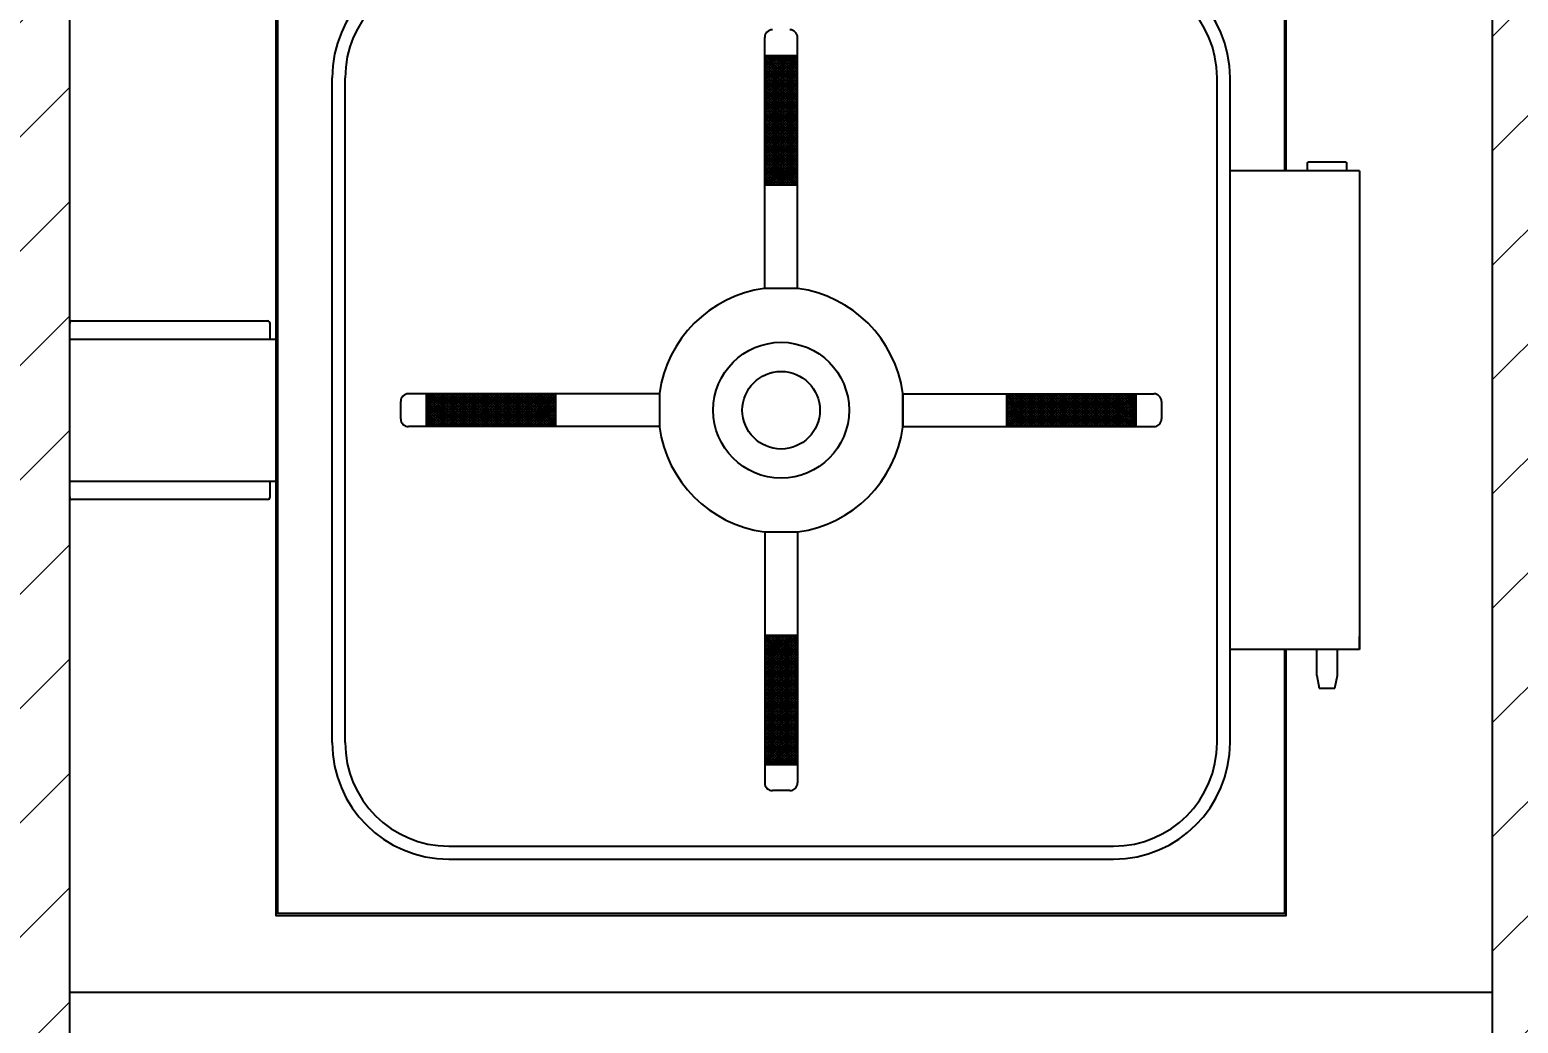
# Model space of a CAD drawing. Header units: millimetres. Extents: x -215875 to 28542, y -2277 to 9297.
# Drawn here: x 21117 to 22268, y 3230 to 3998 of the extents above; entities that cross this region are included whole.
import ezdxf

# ---------------------------------------------------------------- set-up
doc = ezdxf.new("R2010")
doc.units = ezdxf.units.MM
doc.header["$MEASUREMENT"] = 0
doc.layers.get('0').update_dxf_attribs({"lineweight": 25})
doc.layers.add('D', color=3, linetype='Continuous', lineweight=13)
doc.styles.add('STU25', font='isocp2.shx')
doc.dimstyles.new('STU25', dxfattribs={"dimscale": 35, "dimtxt": 2.5, "dimasz": 2, "dimexe": 0.6, "dimexo": 1, "dimgap": 1, "dimtad": 1, "dimdsep": 46, "dimtxsty": 'STU25', "dimcen": 2, "dimazin": 2, "dimtfac": 1, "dimtmove": 0, "dimatfit": 3, "dimfxl": 0, "dimtolj": 1, "dimtzin": 0, "dimarcsym": 0})

# ---------------------------------------------------------------- blocks, each defined once
blk = doc.blocks.new('*D4')
at = {"layer": 'D', "color": 0, "lineweight": -2}
for p, q in [((21112.9, 4463.8), (20144.8, 4463.8)), ((20165.8, 4393.8), (20165.8, 2693.8)), ((20312.9, 2623.8), (20144.8, 2623.8))]:
    blk.add_line(p, q, dxfattribs=at)
at = {"layer": 'D', "color": 0}
for points in [[(20177.5, 4393.8), (20154.2, 4393.8), (20165.8, 4463.8)], [(20154.2, 2693.8), (20177.5, 2693.8), (20165.8, 2623.8)]]:
    blk.add_solid(points, dxfattribs=at)
at = {"layer": 'Defpoints', "color": 0}
for p in [(21147.9, 4463.8), (20165.8, 2623.8), (20347.9, 2623.8)]:
    blk.add_point(p, dxfattribs=at)
at = {"layer": 'D', "color": 0, "insert": (20087.1, 3523.8), "char_height": 87.5, "attachment_point": 5, "rotation": 90, "style": 'STU25'}
blk.add_mtext('\\A1;1840', dxfattribs=at)

msp = doc.modelspace()

# ---------------------------------------------------------------- hatches: boundary and pattern name
at = {"layer": 'D', "ltscale": 10}
h = msp.add_hatch(dxfattribs=at)
h.set_pattern_fill('ANSI31', color=256, scale=500, style=0)
h.set_pattern_definition([(45, (239188.677, 22943.6), (-44.194174, 44.194174), [])])
h.paths.add_polyline_path([(21017.105, 4410.686), (20347.889, 4410.686), (20347.889, 5323.751), (23047.889, 5323.751), (23047.889, 4410.686), (22378.673, 4410.686), (22378.673, 2623.751), (22247.889, 2623.751), (22247.889, 4463.751), (21147.889, 4463.751), (21147.889, 2623.751), (21017.105, 2623.751)])

# ---------------------------------------------------------------- linework, layer by layer
for p, q in [((21147.889, 3253.751), (21147.889, 4153.751)), ((22247.889, 3253.751), (22247.889, 4153.751)), ((21685.189, 3797.857), (21685.189, 3991.857)), ((21710.589, 3797.857), (21710.589, 3991.857)), ((21685.189, 3954.044), (21709.003, 3977.857)), ((21685.189, 3956.044), (21707.003, 3977.857)), ((21685.189, 3958.044), (21705.003, 3977.857)), ((21685.189, 3960.044), (21703.003, 3977.857)), ((21685.189, 3977.857), (21710.589, 3977.857)), ((21685.189, 3968.044), (21695.003, 3977.857)), ((21685.189, 3970.044), (21693.003, 3977.857)), ((21685.189, 3972.044), (21691.003, 3977.857)), ((21685.189, 3962.044), (21701.003, 3977.857)), ((21685.189, 3964.044), (21699.003, 3977.857)), ((21685.189, 3966.044), (21697.003, 3977.857)), ((21685.189, 3976.044), (21687.003, 3977.857)), ((21685.189, 3974.044), (21689.003, 3977.857)), ((21685.189, 3952.044), (21710.589, 3977.444)), ((21685.189, 3976.28), (21710.589, 3950.88)), ((21685.189, 3950.044), (21710.589, 3975.444)), ((21685.189, 3974.28), (21710.589, 3948.88)), ((21685.189, 3948.044), (21710.589, 3973.444)), ((21685.189, 3972.28), (21710.589, 3946.88)), ((21685.189, 3946.044), (21710.589, 3971.444)), ((21685.189, 3970.28), (21710.589, 3944.88)), ((21685.612, 3977.857), (21710.589, 3952.88)), ((21687.612, 3977.857), (21710.589, 3954.88)), ((21689.612, 3977.857), (21710.589, 3956.88)), ((21691.612, 3977.857), (21710.589, 3958.88)), ((21693.612, 3977.857), (21710.589, 3960.88)), ((21695.612, 3977.857), (21710.589, 3962.88)), ((21697.612, 3977.857), (21710.589, 3964.88)), ((21699.612, 3977.857), (21710.589, 3966.88)), ((21701.612, 3977.857), (21710.589, 3968.88)), ((21703.612, 3977.857), (21710.589, 3970.88)), ((21705.612, 3977.857), (21710.589, 3972.88)), ((21707.612, 3977.857), (21710.589, 3974.88)), ((21709.612, 3977.857), (21710.589, 3976.88)), ((21350.889, 3446.751), (21350.889, 3960.751)), ((21360.889, 3446.751), (21360.889, 3960.751)), ((21685.189, 3944.044), (21710.589, 3969.444)), ((21685.189, 3968.28), (21710.589, 3942.88)), ((21685.189, 3942.044), (21710.589, 3967.444)), ((21685.189, 3966.28), (21710.589, 3940.88)), ((21685.189, 3940.044), (21710.589, 3965.444)), ((21685.189, 3964.28), (21710.589, 3938.88)), ((21685.189, 3938.044), (21710.589, 3963.444)), ((21685.189, 3962.28), (21710.589, 3936.88)), ((21685.189, 3936.044), (21710.589, 3961.444)), ((21685.189, 3960.28), (21710.589, 3934.88)), ((21685.189, 3934.044), (21710.589, 3959.444)), ((21685.189, 3958.28), (21710.589, 3932.88)), ((22034.889, 3446.751), (22034.889, 3960.751)), ((22044.889, 3446.751), (22044.889, 3960.751)), ((21685.189, 3932.044), (21710.589, 3957.444)), ((21685.189, 3956.28), (21710.589, 3930.88)), ((21685.189, 3930.044), (21710.589, 3955.444)), ((21685.189, 3954.28), (21710.589, 3928.88)), ((21685.189, 3928.044), (21710.589, 3953.444)), ((21685.189, 3952.28), (21710.589, 3926.88)), ((21685.189, 3926.044), (21710.589, 3951.444)), ((21685.189, 3950.28), (21710.589, 3924.88)), ((21685.189, 3924.044), (21710.589, 3949.444)), ((21685.189, 3948.28), (21710.589, 3922.88)), ((21685.189, 3922.044), (21710.589, 3947.444)), ((21685.189, 3946.28), (21710.589, 3920.88)), ((21685.189, 3920.044), (21710.589, 3945.444)), ((21685.189, 3944.28), (21710.589, 3918.88)), ((21685.189, 3918.044), (21710.589, 3943.444)), ((21685.189, 3942.28), (21710.589, 3916.88)), ((21685.189, 3916.044), (21710.589, 3941.444)), ((21685.189, 3940.28), (21710.589, 3914.88)), ((21685.189, 3914.044), (21710.589, 3939.444)), ((21685.189, 3938.28), (21710.589, 3912.88)), ((21685.189, 3912.044), (21710.589, 3937.444)), ((21685.189, 3936.28), (21710.589, 3910.88)), ((21685.189, 3910.044), (21710.589, 3935.444)), ((21685.189, 3934.28), (21710.589, 3908.88)), ((21685.189, 3908.044), (21710.589, 3933.444)), ((21685.189, 3932.28), (21710.589, 3906.88)), ((21685.189, 3906.044), (21710.589, 3931.444)), ((21685.189, 3930.28), (21710.589, 3904.88)), ((21685.189, 3904.044), (21710.589, 3929.444)), ((21685.189, 3928.28), (21710.589, 3902.88)), ((21685.189, 3902.044), (21710.589, 3927.444)), ((21685.189, 3926.28), (21710.589, 3900.88)), ((21685.189, 3900.044), (21710.589, 3925.444)), ((21685.189, 3924.28), (21710.589, 3898.88)), ((21685.189, 3898.044), (21710.589, 3923.444)), ((21685.189, 3922.28), (21710.589, 3896.88)), ((21685.189, 3896.044), (21710.589, 3921.444)), ((21685.189, 3920.28), (21710.589, 3894.88)), ((21685.189, 3894.044), (21710.589, 3919.444)), ((21685.189, 3918.28), (21710.589, 3892.88)), ((21685.189, 3892.044), (21710.589, 3917.444)), ((21685.189, 3916.28), (21710.589, 3890.88)), ((21685.189, 3890.044), (21710.589, 3915.444)), ((21685.189, 3914.28), (21710.589, 3888.88)), ((21685.189, 3888.044), (21710.589, 3913.444)), ((21685.189, 3912.28), (21710.589, 3886.88)), ((21685.189, 3886.044), (21710.589, 3911.444)), ((21685.189, 3910.28), (21710.589, 3884.88)), ((21685.189, 3884.044), (21710.589, 3909.444)), ((21685.189, 3908.28), (21710.589, 3882.88)), ((21685.189, 3882.044), (21710.589, 3907.444)), ((21685.189, 3906.28), (21710.589, 3880.88)), ((21685.189, 3880.044), (21710.589, 3905.444)), ((21685.189, 3904.28), (21710.589, 3878.88)), ((21685.189, 3878.044), (21710.589, 3903.444)), ((21685.189, 3902.28), (21709.612, 3877.857)), ((21687.003, 3877.857), (21710.589, 3901.444)), ((21685.189, 3900.28), (21707.612, 3877.857)), ((21685.189, 3898.28), (21705.612, 3877.857)), ((21685.189, 3896.28), (21703.612, 3877.857)), ((21685.189, 3894.28), (21701.612, 3877.857)), ((21685.189, 3892.28), (21699.612, 3877.857)), ((21685.189, 3890.28), (21697.612, 3877.857)), ((21689.003, 3877.857), (21710.589, 3899.444)), ((21691.003, 3877.857), (21710.589, 3897.444)), ((21693.003, 3877.857), (21710.589, 3895.444)), ((21695.003, 3877.857), (21710.589, 3893.444)), ((21697.003, 3877.857), (21710.589, 3891.444)), ((21699.003, 3877.857), (21710.589, 3889.444)), ((21685.189, 3888.28), (21695.612, 3877.857)), ((21685.189, 3886.28), (21693.612, 3877.857)), ((21685.189, 3884.28), (21691.612, 3877.857)), ((21685.189, 3882.28), (21689.612, 3877.857)), ((21685.189, 3880.28), (21687.612, 3877.857)), ((21685.189, 3877.857), (21710.589, 3877.857)), ((21701.003, 3877.857), (21710.589, 3887.444)), ((21703.003, 3877.857), (21710.589, 3885.444)), ((21705.003, 3877.857), (21710.589, 3883.444)), ((21707.003, 3877.857), (21710.589, 3881.444)), ((21709.003, 3877.857), (21710.589, 3879.444)), ((22144.889, 3888.751), (22044.889, 3888.751)), ((22144.889, 3888.751), (22094.889, 3888.751)), ((22144.889, 3888.751), (22144.889, 3518.751)), ((22144.889, 3888.751), (22144.889, 3878.751)), ((21710.889, 3797.857), (21684.889, 3797.857)), ((21149.889, 3772.751), (21300.889, 3772.751)), ((21603.783, 3716.751), (21603.783, 3690.751)), ((21791.995, 3690.751), (21791.995, 3716.751)), ((21403.783, 3697.051), (21403.783, 3710.451)), ((21603.783, 3716.451), (21409.783, 3716.451)), ((21423.783, 3693.474), (21446.76, 3716.451)), ((21423.783, 3695.474), (21444.76, 3716.451)), ((21423.783, 3697.474), (21442.76, 3716.451)), ((21423.783, 3691.474), (21448.76, 3716.451)), ((21423.783, 3705.474), (21434.76, 3716.451)), ((21423.783, 3707.474), (21432.76, 3716.451)), ((21423.783, 3703.474), (21436.76, 3716.451)), ((21423.783, 3691.051), (21423.783, 3716.451)), ((21423.783, 3699.474), (21440.76, 3716.451)), ((21423.783, 3701.474), (21438.76, 3716.451)), ((21423.783, 3709.474), (21430.76, 3716.451)), ((21423.783, 3715.474), (21424.76, 3716.451)), ((21423.783, 3713.474), (21426.76, 3716.451)), ((21423.783, 3711.474), (21428.76, 3716.451)), ((21447.596, 3691.051), (21423.783, 3714.864)), ((21445.596, 3691.051), (21423.783, 3712.864)), ((21443.596, 3691.051), (21423.783, 3710.864)), ((21441.596, 3691.051), (21423.783, 3708.864)), ((21439.596, 3691.051), (21423.783, 3706.864)), ((21449.596, 3691.051), (21424.196, 3716.451)), ((21425.36, 3691.051), (21450.76, 3716.451)), ((21451.596, 3691.051), (21426.196, 3716.451)), ((21427.36, 3691.051), (21452.76, 3716.451)), ((21453.596, 3691.051), (21428.196, 3716.451)), ((21429.36, 3691.051), (21454.76, 3716.451)), ((21455.596, 3691.051), (21430.196, 3716.451)), ((21431.36, 3691.051), (21456.76, 3716.451)), ((21457.596, 3691.051), (21432.196, 3716.451)), ((21433.36, 3691.051), (21458.76, 3716.451)), ((21459.596, 3691.051), (21434.196, 3716.451)), ((21435.36, 3691.051), (21460.76, 3716.451)), ((21461.596, 3691.051), (21436.196, 3716.451)), ((21437.36, 3691.051), (21462.76, 3716.451)), ((21463.596, 3691.051), (21438.196, 3716.451)), ((21439.36, 3691.051), (21464.76, 3716.451)), ((21465.596, 3691.051), (21440.196, 3716.451)), ((21441.36, 3691.051), (21466.76, 3716.451)), ((21467.596, 3691.051), (21442.196, 3716.451)), ((21443.36, 3691.051), (21468.76, 3716.451)), ((21469.596, 3691.051), (21444.196, 3716.451)), ((21445.36, 3691.051), (21470.76, 3716.451)), ((21471.596, 3691.051), (21446.196, 3716.451)), ((21447.36, 3691.051), (21472.76, 3716.451)), ((21473.596, 3691.051), (21448.196, 3716.451)), ((21449.36, 3691.051), (21474.76, 3716.451)), ((21475.596, 3691.051), (21450.196, 3716.451)), ((21451.36, 3691.051), (21476.76, 3716.451)), ((21477.596, 3691.051), (21452.196, 3716.451)), ((21453.36, 3691.051), (21478.76, 3716.451)), ((21479.596, 3691.051), (21454.196, 3716.451)), ((21455.36, 3691.051), (21480.76, 3716.451)), ((21481.596, 3691.051), (21456.196, 3716.451)), ((21457.36, 3691.051), (21482.76, 3716.451)), ((21483.596, 3691.051), (21458.196, 3716.451)), ((21459.36, 3691.051), (21484.76, 3716.451)), ((21485.596, 3691.051), (21460.196, 3716.451)), ((21461.36, 3691.051), (21486.76, 3716.451)), ((21487.596, 3691.051), (21462.196, 3716.451)), ((21463.36, 3691.051), (21488.76, 3716.451)), ((21489.596, 3691.051), (21464.196, 3716.451)), ((21465.36, 3691.051), (21490.76, 3716.451)), ((21491.596, 3691.051), (21466.196, 3716.451)), ((21467.36, 3691.051), (21492.76, 3716.451)), ((21493.596, 3691.051), (21468.196, 3716.451)), ((21469.36, 3691.051), (21494.76, 3716.451)), ((21495.596, 3691.051), (21470.196, 3716.451)), ((21471.36, 3691.051), (21496.76, 3716.451)), ((21497.596, 3691.051), (21472.196, 3716.451)), ((21473.36, 3691.051), (21498.76, 3716.451)), ((21499.596, 3691.051), (21474.196, 3716.451)), ((21475.36, 3691.051), (21500.76, 3716.451)), ((21501.596, 3691.051), (21476.196, 3716.451)), ((21477.36, 3691.051), (21502.76, 3716.451)), ((21503.596, 3691.051), (21478.196, 3716.451)), ((21479.36, 3691.051), (21504.76, 3716.451)), ((21505.596, 3691.051), (21480.196, 3716.451)), ((21481.36, 3691.051), (21506.76, 3716.451)), ((21507.596, 3691.051), (21482.196, 3716.451)), ((21483.36, 3691.051), (21508.76, 3716.451)), ((21509.596, 3691.051), (21484.196, 3716.451)), ((21485.36, 3691.051), (21510.76, 3716.451)), ((21511.596, 3691.051), (21486.196, 3716.451)), ((21487.36, 3691.051), (21512.76, 3716.451)), ((21513.596, 3691.051), (21488.196, 3716.451)), ((21489.36, 3691.051), (21514.76, 3716.451)), ((21515.596, 3691.051), (21490.196, 3716.451)), ((21491.36, 3691.051), (21516.76, 3716.451)), ((21517.596, 3691.051), (21492.196, 3716.451)), ((21493.36, 3691.051), (21518.76, 3716.451)), ((21519.596, 3691.051), (21494.196, 3716.451)), ((21495.36, 3691.051), (21520.76, 3716.451)), ((21521.596, 3691.051), (21496.196, 3716.451)), ((21497.36, 3691.051), (21522.76, 3716.451)), ((21523.596, 3691.051), (21498.196, 3716.451)), ((21499.36, 3691.051), (21523.783, 3715.474)), ((21523.783, 3692.864), (21500.196, 3716.451)), ((21501.36, 3691.051), (21523.783, 3713.474)), ((21523.783, 3694.864), (21502.196, 3716.451)), ((21503.36, 3691.051), (21523.783, 3711.474)), ((21523.783, 3696.864), (21504.196, 3716.451)), ((21505.36, 3691.051), (21523.783, 3709.474)), ((21523.783, 3698.864), (21506.196, 3716.451)), ((21507.36, 3691.051), (21523.783, 3707.474)), ((21523.783, 3700.864), (21508.196, 3716.451)), ((21509.36, 3691.051), (21523.783, 3705.474)), ((21523.783, 3702.864), (21510.196, 3716.451)), ((21523.783, 3704.864), (21512.196, 3716.451)), ((21523.783, 3706.864), (21514.196, 3716.451)), ((21523.783, 3708.864), (21516.196, 3716.451)), ((21523.783, 3710.864), (21518.196, 3716.451)), ((21523.783, 3712.864), (21520.196, 3716.451)), ((21523.783, 3714.864), (21522.196, 3716.451)), ((21523.783, 3691.051), (21523.783, 3716.451)), ((21791.995, 3716.451), (21985.995, 3716.451)), ((21791.995, 3716.451), (21791.995, 3691.051)), ((21886.418, 3716.451), (21871.995, 3702.028)), ((21888.418, 3716.451), (21871.995, 3700.028)), ((21890.418, 3716.451), (21871.995, 3698.028)), ((21892.418, 3716.451), (21871.995, 3696.028)), ((21894.418, 3716.451), (21871.995, 3694.028)), ((21896.418, 3716.451), (21871.995, 3692.028)), ((21871.995, 3716.451), (21871.995, 3691.051)), ((21876.418, 3716.451), (21871.995, 3712.028)), ((21878.418, 3716.451), (21871.995, 3710.028)), ((21880.418, 3716.451), (21871.995, 3708.028)), ((21882.418, 3716.451), (21871.995, 3706.028)), ((21884.418, 3716.451), (21871.995, 3704.028)), ((21874.418, 3716.451), (21871.995, 3714.028)), ((21871.995, 3714.637), (21895.582, 3691.051)), ((21871.995, 3712.637), (21893.582, 3691.051)), ((21871.995, 3710.637), (21891.582, 3691.051)), ((21871.995, 3708.637), (21889.582, 3691.051)), ((21871.995, 3706.637), (21887.582, 3691.051)), ((21872.182, 3716.451), (21897.582, 3691.051)), ((21898.418, 3716.451), (21873.018, 3691.051)), ((21874.182, 3716.451), (21899.582, 3691.051)), ((21900.418, 3716.451), (21875.018, 3691.051)), ((21876.182, 3716.451), (21901.582, 3691.051)), ((21902.418, 3716.451), (21877.018, 3691.051)), ((21878.182, 3716.451), (21903.582, 3691.051)), ((21904.418, 3716.451), (21879.018, 3691.051)), ((21880.182, 3716.451), (21905.582, 3691.051)), ((21906.418, 3716.451), (21881.018, 3691.051)), ((21882.182, 3716.451), (21907.582, 3691.051)), ((21908.418, 3716.451), (21883.018, 3691.051)), ((21884.182, 3716.451), (21909.582, 3691.051)), ((21910.418, 3716.451), (21885.018, 3691.051)), ((21886.182, 3716.451), (21911.582, 3691.051)), ((21912.418, 3716.451), (21887.018, 3691.051)), ((21888.182, 3716.451), (21913.582, 3691.051)), ((21914.418, 3716.451), (21889.018, 3691.051)), ((21890.182, 3716.451), (21915.582, 3691.051)), ((21916.418, 3716.451), (21891.018, 3691.051)), ((21892.182, 3716.451), (21917.582, 3691.051)), ((21918.418, 3716.451), (21893.018, 3691.051)), ((21894.182, 3716.451), (21919.582, 3691.051)), ((21920.418, 3716.451), (21895.018, 3691.051)), ((21896.182, 3716.451), (21921.582, 3691.051)), ((21922.418, 3716.451), (21897.018, 3691.051)), ((21898.182, 3716.451), (21923.582, 3691.051)), ((21924.418, 3716.451), (21899.018, 3691.051)), ((21900.182, 3716.451), (21925.582, 3691.051)), ((21926.418, 3716.451), (21901.018, 3691.051)), ((21902.182, 3716.451), (21927.582, 3691.051)), ((21928.418, 3716.451), (21903.018, 3691.051)), ((21904.182, 3716.451), (21929.582, 3691.051)), ((21930.418, 3716.451), (21905.018, 3691.051)), ((21906.182, 3716.451), (21931.582, 3691.051)), ((21932.418, 3716.451), (21907.018, 3691.051)), ((21908.182, 3716.451), (21933.582, 3691.051)), ((21934.418, 3716.451), (21909.018, 3691.051)), ((21910.182, 3716.451), (21935.582, 3691.051)), ((21936.418, 3716.451), (21911.018, 3691.051)), ((21912.182, 3716.451), (21937.582, 3691.051)), ((21938.418, 3716.451), (21913.018, 3691.051)), ((21914.182, 3716.451), (21939.582, 3691.051)), ((21940.418, 3716.451), (21915.018, 3691.051)), ((21916.182, 3716.451), (21941.582, 3691.051)), ((21942.418, 3716.451), (21917.018, 3691.051)), ((21918.182, 3716.451), (21943.582, 3691.051)), ((21944.418, 3716.451), (21919.018, 3691.051)), ((21920.182, 3716.451), (21945.582, 3691.051)), ((21946.418, 3716.451), (21921.018, 3691.051)), ((21922.182, 3716.451), (21947.582, 3691.051)), ((21948.418, 3716.451), (21923.018, 3691.051)), ((21924.182, 3716.451), (21949.582, 3691.051)), ((21950.418, 3716.451), (21925.018, 3691.051)), ((21926.182, 3716.451), (21951.582, 3691.051)), ((21952.418, 3716.451), (21927.018, 3691.051)), ((21928.182, 3716.451), (21953.582, 3691.051)), ((21954.418, 3716.451), (21929.018, 3691.051)), ((21930.182, 3716.451), (21955.582, 3691.051)), ((21956.418, 3716.451), (21931.018, 3691.051)), ((21932.182, 3716.451), (21957.582, 3691.051)), ((21958.418, 3716.451), (21933.018, 3691.051)), ((21934.182, 3716.451), (21959.582, 3691.051)), ((21960.418, 3716.451), (21935.018, 3691.051)), ((21936.182, 3716.451), (21961.582, 3691.051)), ((21962.418, 3716.451), (21937.018, 3691.051)), ((21938.182, 3716.451), (21963.582, 3691.051)), ((21964.418, 3716.451), (21939.018, 3691.051)), ((21940.182, 3716.451), (21965.582, 3691.051)), ((21966.418, 3716.451), (21941.018, 3691.051)), ((21942.182, 3716.451), (21967.582, 3691.051)), ((21968.418, 3716.451), (21943.018, 3691.051)), ((21944.182, 3716.451), (21969.582, 3691.051)), ((21970.418, 3716.451), (21945.018, 3691.051)), ((21946.182, 3716.451), (21971.582, 3691.051)), ((21971.995, 3716.028), (21947.018, 3691.051)), ((21948.182, 3716.451), (21971.995, 3692.637)), ((21971.995, 3714.028), (21949.018, 3691.051)), ((21950.182, 3716.451), (21971.995, 3694.637)), ((21971.995, 3712.028), (21951.018, 3691.051)), ((21952.182, 3716.451), (21971.995, 3696.637)), ((21971.995, 3710.028), (21953.018, 3691.051)), ((21954.182, 3716.451), (21971.995, 3698.637)), ((21971.995, 3708.028), (21955.018, 3691.051)), ((21956.182, 3716.451), (21971.995, 3700.637)), ((21971.995, 3706.028), (21957.018, 3691.051)), ((21958.182, 3716.451), (21971.995, 3702.637)), ((21960.182, 3716.451), (21971.995, 3704.637)), ((21962.182, 3716.451), (21971.995, 3706.637)), ((21964.182, 3716.451), (21971.995, 3708.637)), ((21966.182, 3716.451), (21971.995, 3710.637)), ((21968.182, 3716.451), (21971.995, 3712.637)), ((21970.182, 3716.451), (21971.995, 3714.637)), ((21971.995, 3716.451), (21971.995, 3691.051)), ((21991.995, 3710.451), (21991.995, 3697.051)), ((21437.596, 3691.051), (21423.783, 3704.864)), ((21435.596, 3691.051), (21423.783, 3702.864)), ((21433.596, 3691.051), (21423.783, 3700.864)), ((21431.596, 3691.051), (21423.783, 3698.864)), ((21429.596, 3691.051), (21423.783, 3696.864)), ((21427.596, 3691.051), (21423.783, 3694.864)), ((21511.36, 3691.051), (21523.783, 3703.474)), ((21513.36, 3691.051), (21523.783, 3701.474)), ((21515.36, 3691.051), (21523.783, 3699.474)), ((21517.36, 3691.051), (21523.783, 3697.474)), ((21519.36, 3691.051), (21523.783, 3695.474)), ((21871.995, 3704.637), (21885.582, 3691.051)), ((21871.995, 3702.637), (21883.582, 3691.051)), ((21871.995, 3700.637), (21881.582, 3691.051)), ((21871.995, 3698.637), (21879.582, 3691.051)), ((21871.995, 3696.637), (21877.582, 3691.051)), ((21871.995, 3694.637), (21875.582, 3691.051)), ((21971.995, 3704.028), (21959.018, 3691.051)), ((21971.995, 3702.028), (21961.018, 3691.051)), ((21971.995, 3700.028), (21963.018, 3691.051)), ((21971.995, 3698.028), (21965.018, 3691.051)), ((21971.995, 3696.028), (21967.018, 3691.051)), ((21971.995, 3694.028), (21969.018, 3691.051)), ((21603.783, 3691.051), (21409.783, 3691.051)), ((21425.596, 3691.051), (21423.783, 3692.864)), ((21521.36, 3691.051), (21523.783, 3693.474)), ((21791.995, 3691.051), (21985.995, 3691.051)), ((21871.995, 3692.637), (21873.582, 3691.051)), ((21971.995, 3692.028), (21971.018, 3691.051)), ((21300.889, 3634.751), (21149.889, 3634.751)), ((21684.889, 3609.645), (21710.889, 3609.645)), ((21685.189, 3609.645), (21685.189, 3415.645)), ((21710.589, 3609.645), (21710.589, 3415.645)), ((21700.776, 3529.645), (21685.189, 3514.058)), ((21702.776, 3529.645), (21685.189, 3512.058)), ((21704.776, 3529.645), (21685.189, 3510.058)), ((21706.776, 3529.645), (21685.189, 3508.058)), ((21708.776, 3529.645), (21685.189, 3506.058)), ((21710.589, 3529.645), (21685.189, 3529.645)), ((21694.776, 3529.645), (21685.189, 3520.058)), ((21696.776, 3529.645), (21685.189, 3518.058)), ((21698.776, 3529.645), (21685.189, 3516.058)), ((21688.776, 3529.645), (21685.189, 3526.058)), ((21690.776, 3529.645), (21685.189, 3524.058)), ((21692.776, 3529.645), (21685.189, 3522.058)), ((21686.776, 3529.645), (21685.189, 3528.058)), ((21710.589, 3529.458), (21685.189, 3504.058)), ((21710.589, 3503.222), (21685.189, 3528.622)), ((21710.589, 3527.458), (21685.189, 3502.058)), ((21710.589, 3501.222), (21685.189, 3526.622)), ((21710.589, 3525.458), (21685.189, 3500.058)), ((21710.589, 3499.222), (21685.189, 3524.622)), ((21710.589, 3523.458), (21685.189, 3498.058)), ((21710.589, 3497.222), (21685.189, 3522.622)), ((21710.589, 3521.458), (21685.189, 3496.058)), ((21710.589, 3505.222), (21686.166, 3529.645)), ((21710.589, 3507.222), (21688.166, 3529.645)), ((21710.589, 3509.222), (21690.166, 3529.645)), ((21710.589, 3511.222), (21692.166, 3529.645)), ((21710.589, 3513.222), (21694.166, 3529.645)), ((21710.589, 3515.222), (21696.166, 3529.645)), ((21710.589, 3517.222), (21698.166, 3529.645)), ((21710.589, 3519.222), (21700.166, 3529.645)), ((21710.589, 3521.222), (21702.166, 3529.645)), ((21710.589, 3523.222), (21704.166, 3529.645)), ((21710.589, 3525.222), (21706.166, 3529.645)), ((21710.589, 3527.222), (21708.166, 3529.645)), ((22144.889, 3518.751), (22144.889, 3528.751)), ((21710.589, 3495.222), (21685.189, 3520.622)), ((21710.589, 3519.458), (21685.189, 3494.058)), ((21710.589, 3493.222), (21685.189, 3518.622)), ((21710.589, 3517.458), (21685.189, 3492.058)), ((21710.589, 3491.222), (21685.189, 3516.622)), ((21710.589, 3515.458), (21685.189, 3490.058)), ((21710.589, 3489.222), (21685.189, 3514.622)), ((21710.589, 3513.458), (21685.189, 3488.058)), ((21710.589, 3487.222), (21685.189, 3512.622)), ((21710.589, 3511.458), (21685.189, 3486.058)), ((21710.589, 3485.222), (21685.189, 3510.622)), ((22144.889, 3518.751), (22044.889, 3518.751)), ((22144.889, 3518.751), (22094.889, 3518.751)), ((22111.889, 3498.751), (22111.889, 3518.751)), ((22127.889, 3498.751), (22127.889, 3518.751)), ((21710.589, 3509.458), (21685.189, 3484.058)), ((21710.589, 3483.222), (21685.189, 3508.622)), ((21710.589, 3507.458), (21685.189, 3482.058)), ((21710.589, 3481.222), (21685.189, 3506.622)), ((21710.589, 3505.458), (21685.189, 3480.058)), ((21710.589, 3479.222), (21685.189, 3504.622)), ((21710.589, 3503.458), (21685.189, 3478.058)), ((21710.589, 3477.222), (21685.189, 3502.622)), ((21710.589, 3501.458), (21685.189, 3476.058)), ((21710.589, 3475.222), (21685.189, 3500.622)), ((21710.589, 3499.458), (21685.189, 3474.058)), ((21710.589, 3473.222), (21685.189, 3498.622)), ((21710.589, 3497.458), (21685.189, 3472.058)), ((21710.589, 3471.222), (21685.189, 3496.622)), ((21710.589, 3495.458), (21685.189, 3470.058)), ((21710.589, 3469.222), (21685.189, 3494.622)), ((21710.589, 3493.458), (21685.189, 3468.058)), ((21710.589, 3467.222), (21685.189, 3492.622)), ((21710.589, 3491.458), (21685.189, 3466.058)), ((21710.589, 3465.222), (21685.189, 3490.622)), ((21710.589, 3489.458), (21685.189, 3464.058)), ((21710.589, 3463.222), (21685.189, 3488.622)), ((21710.589, 3487.458), (21685.189, 3462.058)), ((21710.589, 3461.222), (21685.189, 3486.622)), ((21710.589, 3485.458), (21685.189, 3460.058)), ((21710.589, 3459.222), (21685.189, 3484.622)), ((21710.589, 3483.458), (21685.189, 3458.058)), ((21710.589, 3457.222), (21685.189, 3482.622)), ((21710.589, 3481.458), (21685.189, 3456.058)), ((21710.589, 3455.222), (21685.189, 3480.622)), ((21710.589, 3479.458), (21685.189, 3454.058)), ((21710.589, 3453.222), (21685.189, 3478.622)), ((21710.589, 3477.458), (21685.189, 3452.058)), ((21710.589, 3451.222), (21685.189, 3476.622)), ((21710.589, 3475.458), (21685.189, 3450.058)), ((21710.589, 3449.222), (21685.189, 3474.622)), ((21710.589, 3473.458), (21685.189, 3448.058)), ((21710.589, 3447.222), (21685.189, 3472.622)), ((21710.589, 3471.458), (21685.189, 3446.058)), ((21710.589, 3445.222), (21685.189, 3470.622)), ((21710.589, 3469.458), (21685.189, 3444.058)), ((21710.589, 3443.222), (21685.189, 3468.622)), ((21710.589, 3467.458), (21685.189, 3442.058)), ((21710.589, 3441.222), (21685.189, 3466.622)), ((21710.589, 3465.458), (21685.189, 3440.058)), ((21710.589, 3439.222), (21685.189, 3464.622)), ((21710.589, 3463.458), (21685.189, 3438.058)), ((21710.589, 3437.222), (21685.189, 3462.622)), ((21710.589, 3461.458), (21685.189, 3436.058)), ((21710.589, 3435.222), (21685.189, 3460.622)), ((21710.589, 3459.458), (21685.189, 3434.058)), ((21710.589, 3433.222), (21685.189, 3458.622)), ((21710.589, 3457.458), (21685.189, 3432.058)), ((21710.589, 3431.222), (21685.189, 3456.622)), ((21710.589, 3455.458), (21685.189, 3430.058)), ((21710.166, 3429.645), (21685.189, 3454.622)), ((21708.166, 3429.645), (21685.189, 3452.622)), ((21710.589, 3453.458), (21686.776, 3429.645)), ((21706.166, 3429.645), (21685.189, 3450.622)), ((21704.166, 3429.645), (21685.189, 3448.622)), ((21702.166, 3429.645), (21685.189, 3446.622)), ((21700.166, 3429.645), (21685.189, 3444.622)), ((21698.166, 3429.645), (21685.189, 3442.622)), ((21696.166, 3429.645), (21685.189, 3440.622)), ((21710.589, 3451.458), (21688.776, 3429.645)), ((21710.589, 3449.458), (21690.776, 3429.645)), ((21710.589, 3447.458), (21692.776, 3429.645)), ((21710.589, 3445.458), (21694.776, 3429.645)), ((21710.589, 3443.458), (21696.776, 3429.645)), ((21710.589, 3441.458), (21698.776, 3429.645)), ((21694.166, 3429.645), (21685.189, 3438.622)), ((21692.166, 3429.645), (21685.189, 3436.622)), ((21690.166, 3429.645), (21685.189, 3434.622)), ((21688.166, 3429.645), (21685.189, 3432.622)), ((21686.166, 3429.645), (21685.189, 3430.622)), ((21710.589, 3429.645), (21685.189, 3429.645)), ((21710.589, 3439.458), (21700.776, 3429.645)), ((21710.589, 3437.458), (21702.776, 3429.645)), ((21710.589, 3435.458), (21704.776, 3429.645)), ((21710.589, 3433.458), (21706.776, 3429.645)), ((21710.589, 3431.458), (21708.776, 3429.645)), ((21704.589, 3409.645), (21691.189, 3409.645)), ((21440.889, 3366.751), (21954.889, 3366.751)), ((21440.889, 3356.751), (21954.889, 3356.751)), ((21147.889, 3253.751), (22247.889, 3253.751)), ((21147.889, 2643.751), (21147.889, 3253.751)), ((22247.889, 2643.751), (22247.889, 3253.751))]:
    msp.add_line(p, q)
at = {"ltscale": 2}
for p, q in [((22104.889, 3895.251), (22105.389, 3895.751)), ((22104.889, 3889.251), (22104.889, 3895.251)), ((22105.389, 3888.751), (22104.889, 3889.251)), ((22105.389, 3895.751), (22134.389, 3895.751)), ((22134.389, 3895.751), (22134.889, 3895.251)), ((22134.889, 3889.251), (22134.389, 3888.751)), ((22134.889, 3895.251), (22134.889, 3889.251)), ((22111.889, 3888.751), (22105.389, 3888.751)), ((22134.389, 3888.751), (22127.889, 3888.751)), ((22111.889, 3498.751), (22113.889, 3488.751)), ((22125.889, 3488.751), (22127.889, 3498.751)), ((22113.889, 3488.751), (22125.889, 3488.751))]:
    msp.add_line(p, q, dxfattribs=at)
at = {"linetype": 'Continuous'}
for p, q in [((21147.889, 3636.751), (21147.889, 3770.751)), ((21302.889, 3758.751), (21302.889, 3770.751)), ((21147.889, 3758.751), (21307.389, 3758.751)), ((21307.389, 3648.751), (21147.889, 3648.751)), ((21302.889, 3636.751), (21302.889, 3648.751))]:
    msp.add_line(p, q, dxfattribs=at)
for points in [[(22088.389, 3888.751), (22088.389, 4094.251), (21307.389, 4094.251), (21307.389, 3313.251), (22088.389, 3313.251), (22088.389, 3518.751)], [(22086.889, 3518.751), (22086.889, 3314.751), (21308.889, 3314.751), (21308.889, 4092.751), (22086.889, 4092.751), (22086.889, 3888.751)]]:
    msp.add_lwpolyline(points)
for radius in [52.5, 30]:
    msp.add_circle((21697.889, 3703.751), radius)
for centre, radius, start, end in [((21440.889, 3960.751), 90, 90, 180), ((21954.889, 3960.751), 90, 0, 90), ((21440.889, 3960.751), 80, 90, 180), ((21954.889, 3960.751), 80, 0, 90), ((21691.189, 3991.857), 6, 90, 180), ((21704.589, 3991.857), 6, 0, 90), ((21697.889, 3703.751), 95, 97.865153, 172.134847), ((21697.889, 3703.751), 95, 7.865153, 82.134847), ((21149.889, 3770.751), 2, 90, 180), ((21300.889, 3770.751), 2, 0, 90), ((21409.783, 3710.451), 6, 90, 180), ((21985.995, 3710.451), 6, 0, 90), ((21409.783, 3697.051), 6, 180, 270), ((21985.995, 3697.051), 6, 270, 0), ((21697.889, 3703.751), 95, 187.865153, 262.134847), ((21697.889, 3703.751), 95, 277.865153, 352.134847), ((21149.889, 3636.751), 2, 180, 270), ((21300.889, 3636.751), 2, 270, 0), ((21440.889, 3446.751), 90, 180, 270), ((21440.889, 3446.751), 80, 180, 270), ((21954.889, 3446.751), 80, 270, 0), ((21954.889, 3446.751), 90, 270, 0), ((21691.189, 3415.645), 6, 180, 270), ((21704.589, 3415.645), 6, 270, 0)]:
    msp.add_arc(centre, radius, start, end)

# ---------------------------------------------------------------- dimensions: what is measured, and where the dimension line sits
at = {"layer": 'D'}
dim = msp.add_linear_dim(base=(20165.818, 2623.751), p1=(21147.889, 4463.751), p2=(20347.889, 2623.751), angle=90, dimstyle='STU25', dxfattribs=at)
dim.commit()
dim.dimension.update_dxf_attribs({"geometry": '*D4', "text_midpoint": (20165.818, 3523.751), "dimtype": 160})

doc.saveas('drawing.dxf')
